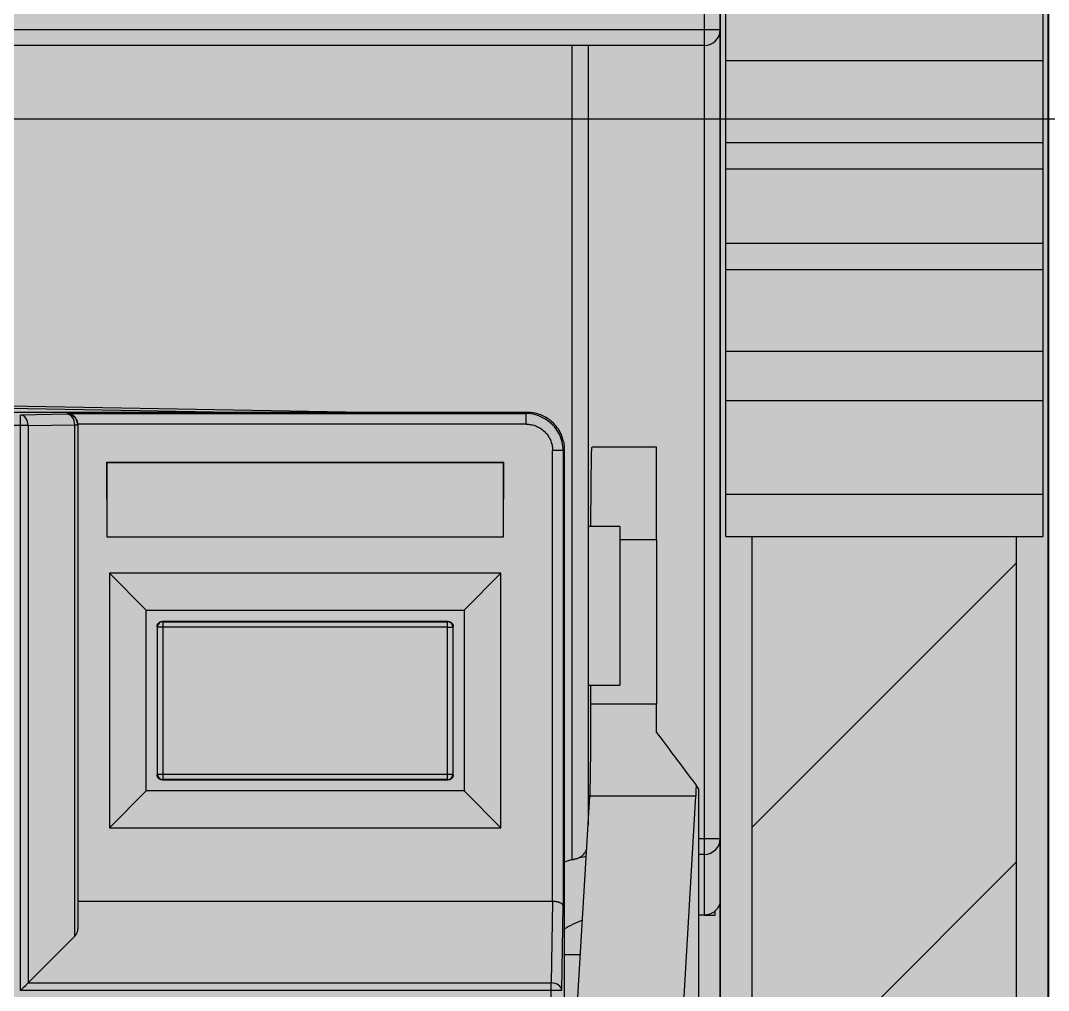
# Model space of a CAD drawing. Extents: x 20 to 1829, y -86 to 701.
# Drawn here: x 1365.32 to 1384.76, y 142.88 to 161.22 of the extents above; entities that cross this region are included whole.
import ezdxf

# ---------------------------------------------------------------- set-up
doc = ezdxf.new("R2010")
doc.units = 0
for name, color, linetype in [('Default', 7, 'Continuous'), ('DV1_Default', 7, 'Continuous'), ('DV1_DRAW', 7, 'Continuous'), ('MAIN-1', 7, 'Continuous'), ('SYMS', 7, 'Continuous')]:
    doc.layers.add(name, color=color, linetype=linetype)

# ---------------------------------------------------------------- blocks, each defined once
blk = doc.blocks.new('SE')
at = {"layer": 'DV1_Default', "linetype": 'Continuous'}
h = blk.add_hatch(dxfattribs=at)
h.set_pattern_fill('LINE', scale=1.25984, angle=45, style=0)
h.paths.add_polyline_path([(55.081, 163.679), (55.081, 138.587), (60.081, 138.587), (60.081, 163.679)])
at = {"layer": 'DV1_Default', "color": 7, "linetype": 'Continuous'}
for p, q in [((54.481, 172.337), (54.481, 174.337)), ((60.681, 172.337), (60.681, 174.337)), ((54.581, 172.679), (54.581, 173.608)), ((60.581, 172.679), (60.581, 173.608)), ((54.581, 172.678), (54.581, 172.679)), ((54.581, 172.679), (60.581, 172.679)), ((54.581, 171.128), (54.581, 172.678)), ((54.581, 172.678), (60.581, 172.678)), ((60.581, 172.678), (60.581, 172.679)), ((60.581, 171.128), (60.581, 172.678)), ((54.481, 167.839), (54.481, 172.337)), ((60.681, 167.839), (60.681, 172.337)), ((54.581, 170.628), (54.581, 171.128)), ((54.581, 171.128), (60.581, 171.128)), ((60.581, 170.628), (60.581, 171.128)), ((54.581, 170.628), (54.581, 170.628)), ((54.581, 169.228), (54.581, 170.628)), ((54.581, 170.628), (60.581, 170.628)), ((54.581, 170.628), (60.581, 170.628)), ((60.581, 170.628), (60.581, 170.628)), ((60.581, 169.228), (60.581, 170.628)), ((54.581, 168.728), (54.581, 169.228)), ((54.581, 169.228), (60.581, 169.228)), ((60.581, 168.728), (60.581, 169.228)), ((54.581, 168.728), (54.581, 168.728)), ((54.581, 167.179), (54.581, 168.728)), ((54.581, 168.728), (60.581, 168.728)), ((54.581, 168.728), (60.581, 168.728)), ((60.581, 168.728), (60.581, 168.728)), ((60.581, 167.179), (60.581, 168.728)), ((54.481, 165.337), (54.481, 167.839)), ((60.681, 165.337), (60.681, 167.839)), ((54.581, 166.251), (54.581, 167.179)), ((54.581, 167.179), (60.581, 167.179)), ((60.581, 166.251), (60.581, 167.179)), ((54.581, 164.479), (54.581, 166.251)), ((54.581, 166.251), (60.581, 166.251)), ((60.581, 164.479), (60.581, 166.251)), ((54.481, 139.787), (54.481, 165.337)), ((60.681, 139.787), (60.681, 165.337)), ((54.581, 164.179), (54.581, 164.479)), ((54.581, 164.479), (60.581, 164.479)), ((60.581, 164.179), (60.581, 164.479)), ((54.581, 163.679), (54.581, 164.179)), ((60.581, 163.679), (60.581, 164.179)), ((54.581, 163.679), (54.581, 163.679)), ((54.581, 163.679), (60.581, 163.679)), ((54.581, 163.679), (60.581, 163.679)), ((60.581, 163.679), (60.581, 163.679))]:
    blk.add_line(p, q, dxfattribs=at)
at = {"layer": 'DV1_DRAW', "color": 7, "linetype": 'Continuous'}
for p, q in [((55.081, 138.587), (55.081, 163.679)), ((60.081, 138.587), (60.081, 163.679))]:
    blk.add_line(p, q, dxfattribs=at)

msp = doc.modelspace()

# ---------------------------------------------------------------- hatches: boundary and pattern name
at = {"layer": 'SYMS', "true_color": 0x8fbdb9}
h = msp.add_hatch(color=253, dxfattribs=at)
h.dxf.hatch_style = 1
h.paths.add_polyline_path([(1384.759, 189.671), (1378.554, 189.671), (1378.554, 101.829), (1384.759, 101.829)])
h = msp.add_hatch(color=253, dxfattribs=at)
h.dxf.hatch_style = 1
h.paths.add_polyline_path([(1351.654, 103.152), (1378.554, 103.152), (1378.554, 182.152), (1351.654, 182.152)])

# ---------------------------------------------------------------- linework, layer by layer
at = {"layer": 'MAIN-1'}
for p, q in [((1378.254, 161.052), (1378.254, 170.652)), ((1378.554, 170.652), (1378.554, 161.052)), ((1384.759, 146.325), (1384.759, 161.625)), ((1351.954, 161.052), (1378.254, 161.052)), ((1378.254, 160.752), (1378.254, 161.052)), ((1378.254, 161.052), (1378.554, 161.052)), ((1378.554, 161.052), (1378.554, 145.752)), ((1378.254, 160.752), (1351.954, 160.752)), ((1375.754, 145.35), (1375.754, 160.752)), ((1376.054, 160.752), (1376.054, 146.019)), ((1378.254, 145.752), (1378.254, 160.752)), ((1365.104, 153.934), (1372.18, 153.81)), ((1369.332, 153.81), (1365.104, 153.884)), ((1374.904, 153.81), (1365.104, 153.809)), ((1366.204, 153.777), (1365.321, 153.761)), ((1365.321, 153.561), (1365.321, 153.761)), ((1366.204, 153.777), (1366.204, 153.789)), ((1366.204, 153.789), (1374.883, 153.789)), ((1366.217, 153.789), (1366.204, 153.789)), ((1366.23, 153.787), (1366.217, 153.789)), ((1366.242, 153.785), (1366.23, 153.787)), ((1366.254, 153.782), (1366.242, 153.785)), ((1366.266, 153.778), (1366.254, 153.782)), ((1366.277, 153.774), (1366.266, 153.778)), ((1366.289, 153.769), (1366.277, 153.774)), ((1366.299, 153.764), (1366.289, 153.769)), ((1366.31, 153.758), (1366.299, 153.764)), ((1366.319, 153.751), (1366.31, 153.758)), ((1372.059, 153.812), (1374.579, 153.812)), ((1374.904, 153.81), (1374.883, 153.789)), ((1374.883, 153.589), (1374.883, 153.789)), ((1374.925, 153.788), (1374.883, 153.789)), ((1374.934, 153.81), (1374.904, 153.81)), ((1374.967, 153.784), (1374.925, 153.788)), ((1374.964, 153.808), (1374.934, 153.81)), ((1374.994, 153.805), (1374.964, 153.808)), ((1375.008, 153.778), (1374.967, 153.784)), ((1375.023, 153.801), (1374.994, 153.805)), ((1375.048, 153.769), (1375.008, 153.778)), ((1375.051, 153.796), (1375.023, 153.801)), ((1375.087, 153.758), (1375.048, 153.769)), ((1375.079, 153.79), (1375.051, 153.796)), ((1375.106, 153.783), (1375.079, 153.79)), ((1375.125, 153.745), (1375.087, 153.758)), ((1375.133, 153.774), (1375.106, 153.783)), ((1375.16, 153.764), (1375.133, 153.774)), ((1375.186, 153.754), (1375.16, 153.764)), ((1365.321, 153.561), (1355.353, 153.561)), ((1365.321, 142.878), (1365.321, 153.561)), ((1365.463, 153.561), (1365.321, 153.561)), ((1365.463, 153.561), (1366.346, 153.577)), ((1365.463, 153.561), (1365.463, 143.019)), ((1366.329, 153.744), (1366.319, 153.751)), ((1366.338, 153.736), (1366.329, 153.744)), ((1366.346, 153.727), (1366.338, 153.736)), ((1366.354, 153.719), (1366.346, 153.727)), ((1366.346, 153.577), (1366.404, 153.577)), ((1366.346, 143.902), (1366.346, 153.577)), ((1366.362, 153.709), (1366.354, 153.719)), ((1366.369, 153.7), (1366.362, 153.709)), ((1366.375, 153.69), (1366.369, 153.7)), ((1366.381, 153.679), (1366.375, 153.69)), ((1366.386, 153.669), (1366.381, 153.679)), ((1366.391, 153.657), (1366.386, 153.669)), ((1366.395, 153.646), (1366.391, 153.657)), ((1366.398, 153.634), (1366.395, 153.646)), ((1366.401, 153.623), (1366.398, 153.634)), ((1366.403, 153.611), (1366.401, 153.623)), ((1366.404, 153.599), (1366.403, 153.611)), ((1366.404, 153.588), (1366.404, 153.599)), ((1374.883, 153.589), (1366.404, 153.588)), ((1366.404, 153.577), (1366.404, 153.588)), ((1366.404, 153.577), (1366.404, 144.043)), ((1374.883, 153.589), (1374.904, 153.589)), ((1374.904, 153.589), (1374.924, 153.588)), ((1374.924, 153.588), (1374.945, 153.586)), ((1374.945, 153.586), (1374.965, 153.583)), ((1374.965, 153.583), (1374.985, 153.579)), ((1374.985, 153.579), (1375.005, 153.574)), ((1375.005, 153.574), (1375.025, 153.569)), ((1375.025, 153.569), (1375.045, 153.562)), ((1375.045, 153.562), (1375.065, 153.555)), ((1375.163, 153.73), (1375.125, 153.745)), ((1375.199, 153.712), (1375.163, 153.73)), ((1375.211, 153.742), (1375.186, 153.754)), ((1375.234, 153.693), (1375.199, 153.712)), ((1375.237, 153.729), (1375.211, 153.742)), ((1375.268, 153.671), (1375.234, 153.693)), ((1375.261, 153.714), (1375.237, 153.729)), ((1375.285, 153.699), (1375.261, 153.714)), ((1375.301, 153.648), (1375.268, 153.671)), ((1375.309, 153.683), (1375.285, 153.699)), ((1375.332, 153.623), (1375.301, 153.648)), ((1375.332, 153.665), (1375.309, 153.683)), ((1375.355, 153.646), (1375.332, 153.665)), ((1375.362, 153.596), (1375.332, 153.623)), ((1375.377, 153.626), (1375.355, 153.646)), ((1375.39, 153.568), (1375.362, 153.596)), ((1375.399, 153.605), (1375.377, 153.626)), ((1375.417, 153.538), (1375.39, 153.568)), ((1375.425, 153.579), (1375.399, 153.605)), ((1375.449, 153.551), (1375.425, 153.579)), ((1375.065, 153.555), (1375.084, 153.547)), ((1375.084, 153.547), (1375.103, 153.538)), ((1375.103, 153.538), (1375.122, 153.529)), ((1375.122, 153.529), (1375.14, 153.518)), ((1375.14, 153.518), (1375.157, 153.508)), ((1375.157, 153.508), (1375.174, 153.496)), ((1375.174, 153.496), (1375.191, 153.484)), ((1375.191, 153.484), (1375.206, 153.471)), ((1375.206, 153.471), (1375.222, 153.457)), ((1375.222, 153.457), (1375.237, 153.443)), ((1375.237, 153.443), (1375.251, 153.428)), ((1375.251, 153.428), (1375.265, 153.413)), ((1375.265, 153.413), (1375.278, 153.397)), ((1375.278, 153.397), (1375.29, 153.38)), ((1375.29, 153.38), (1375.301, 153.363)), ((1375.442, 153.507), (1375.417, 153.538)), ((1375.465, 153.474), (1375.442, 153.507)), ((1375.471, 153.522), (1375.449, 153.551)), ((1375.486, 153.44), (1375.465, 153.474)), ((1375.491, 153.493), (1375.471, 153.522)), ((1375.506, 153.405), (1375.486, 153.44)), ((1375.51, 153.462), (1375.491, 153.493)), ((1375.523, 153.369), (1375.506, 153.405)), ((1375.527, 153.431), (1375.51, 153.462)), ((1375.539, 153.332), (1375.523, 153.369)), ((1375.543, 153.398), (1375.527, 153.431)), ((1375.557, 153.365), (1375.543, 153.398)), ((1375.569, 153.331), (1375.557, 153.365)), ((1375.301, 153.363), (1375.312, 153.346)), ((1375.312, 153.346), (1375.323, 153.328)), ((1375.323, 153.328), (1375.332, 153.309)), ((1375.332, 153.309), (1375.341, 153.29)), ((1375.341, 153.29), (1375.349, 153.271)), ((1375.349, 153.271), (1375.356, 153.251)), ((1375.356, 153.251), (1375.362, 153.232)), ((1375.362, 153.232), (1375.368, 153.212)), ((1375.368, 153.212), (1375.373, 153.191)), ((1375.373, 153.191), (1375.376, 153.171)), ((1375.376, 153.171), (1375.379, 153.151)), ((1375.552, 153.293), (1375.539, 153.332)), ((1375.563, 153.254), (1375.552, 153.293)), ((1375.572, 153.214), (1375.563, 153.254)), ((1375.579, 153.296), (1375.569, 153.331)), ((1375.578, 153.173), (1375.572, 153.214)), ((1375.582, 153.132), (1375.578, 153.173)), ((1375.588, 153.26), (1375.579, 153.296)), ((1375.588, 153.26), (1375.592, 153.243)), ((1375.592, 153.243), (1375.595, 153.225)), ((1375.595, 153.225), (1375.597, 153.207)), ((1375.597, 153.207), (1375.6, 153.189)), ((1375.6, 153.189), (1375.602, 153.171)), ((1375.602, 153.171), (1375.603, 153.152)), ((1375.379, 153.151), (1375.381, 153.131)), ((1375.381, 153.131), (1375.383, 153.11)), ((1375.383, 153.11), (1375.383, 153.09)), ((1375.393, 153.09), (1375.383, 153.09)), ((1375.383, 144.56), (1375.383, 153.09)), ((1375.404, 153.09), (1375.393, 153.09)), ((1375.415, 153.09), (1375.404, 153.09)), ((1375.426, 153.09), (1375.415, 153.09)), ((1375.437, 153.09), (1375.426, 153.09)), ((1375.448, 153.09), (1375.437, 153.09)), ((1375.459, 153.089), (1375.448, 153.09)), ((1375.469, 153.089), (1375.459, 153.089)), ((1375.48, 153.089), (1375.469, 153.089)), ((1375.49, 153.089), (1375.48, 153.089)), ((1375.5, 153.089), (1375.49, 153.089)), ((1375.51, 153.089), (1375.5, 153.089)), ((1375.519, 153.089), (1375.51, 153.089)), ((1375.527, 153.089), (1375.519, 153.089)), ((1375.536, 153.089), (1375.527, 153.089)), ((1375.543, 153.089), (1375.536, 153.089)), ((1375.55, 153.089), (1375.543, 153.089)), ((1375.556, 153.089), (1375.55, 153.089)), ((1375.562, 153.089), (1375.556, 153.089)), ((1375.567, 153.089), (1375.562, 153.089)), ((1375.571, 153.089), (1375.567, 153.089)), ((1375.575, 153.089), (1375.571, 153.089)), ((1375.578, 153.089), (1375.575, 153.089)), ((1375.58, 153.089), (1375.578, 153.089)), ((1375.582, 153.089), (1375.58, 153.089)), ((1375.583, 153.089), (1375.582, 153.132)), ((1375.583, 153.089), (1375.582, 153.089)), ((1375.583, 153.089), (1375.604, 153.11)), ((1375.583, 153.089), (1375.583, 144.478)), ((1375.583, 153.089), (1375.583, 153.089)), ((1375.603, 153.152), (1375.604, 153.134)), ((1375.604, 153.132), (1375.604, 153.134)), ((1375.604, 153.13), (1375.604, 153.132)), ((1375.604, 153.128), (1375.604, 153.13)), ((1375.604, 153.127), (1375.604, 153.128)), ((1375.604, 153.125), (1375.604, 153.127)), ((1375.604, 153.123), (1375.604, 153.125)), ((1375.604, 153.122), (1375.604, 153.123)), ((1375.604, 153.121), (1375.604, 153.122)), ((1375.604, 153.12), (1375.604, 153.121)), ((1375.604, 153.119), (1375.604, 153.12)), ((1375.604, 153.118), (1375.604, 153.119)), ((1375.604, 153.117), (1375.604, 153.118)), ((1375.604, 153.116), (1375.604, 153.117)), ((1375.604, 153.115), (1375.604, 153.116)), ((1375.604, 153.114), (1375.604, 153.115)), ((1375.604, 153.113), (1375.604, 153.114)), ((1375.604, 153.112), (1375.604, 153.113)), ((1375.604, 153.11), (1375.604, 153.112)), ((1375.604, 153.11), (1375.604, 138.418)), ((1376.119, 152.976), (1376.12, 153.019)), ((1376.12, 153.019), (1376.121, 153.057)), ((1376.121, 153.057), (1376.123, 153.09)), ((1376.123, 153.09), (1376.124, 153.117)), ((1376.124, 153.117), (1376.125, 153.137)), ((1376.125, 153.137), (1376.127, 153.15)), ((1376.127, 153.15), (1376.128, 153.154)), ((1377.35, 153.154), (1376.128, 153.154)), ((1377.35, 151.404), (1377.35, 153.154)), ((1366.945, 152.869), (1366.954, 151.46)), ((1366.945, 152.869), (1374.463, 152.869)), ((1366.954, 152.86), (1366.945, 152.869)), ((1374.454, 152.86), (1366.954, 152.86)), ((1366.954, 152.86), (1366.954, 151.46)), ((1374.454, 151.46), (1374.463, 152.869)), ((1374.454, 152.86), (1374.463, 152.869)), ((1374.454, 151.46), (1374.454, 152.86)), ((1376.115, 152.758), (1376.116, 152.82)), ((1376.116, 152.82), (1376.117, 152.876)), ((1376.117, 152.876), (1376.118, 152.928)), ((1376.118, 152.928), (1376.119, 152.976)), ((1376.112, 152.55), (1376.113, 152.624)), ((1376.113, 152.624), (1376.114, 152.693)), ((1376.114, 152.693), (1376.115, 152.758)), ((1376.111, 152.388), (1376.112, 152.471)), ((1376.112, 152.471), (1376.112, 152.55)), ((1376.109, 152.208), (1376.11, 152.301)), ((1376.109, 152.111), (1376.109, 152.208)), ((1376.11, 152.301), (1376.111, 152.388)), ((1376.108, 152.007), (1376.109, 152.111)), ((1376.108, 151.896), (1376.108, 152.007)), ((1376.108, 151.778), (1376.108, 151.896)), ((1376.654, 151.652), (1376.054, 151.652)), ((1376.107, 151.652), (1376.108, 151.778)), ((1376.654, 151.652), (1376.654, 148.652)), ((1366.954, 151.46), (1374.454, 151.46)), ((1377.35, 151.404), (1376.654, 151.404)), ((1377.35, 151.404), (1377.35, 148.302)), ((1374.404, 150.769), (1367.004, 150.769)), ((1367.004, 150.769), (1367.004, 145.956)), ((1367.698, 150.069), (1367.004, 150.769)), ((1374.404, 150.769), (1373.71, 150.069)), ((1374.404, 145.956), (1374.404, 150.769)), ((1367.698, 150.069), (1373.71, 150.069)), ((1367.698, 146.656), (1367.698, 150.069)), ((1373.71, 150.069), (1373.71, 146.656)), ((1367.904, 149.764), (1367.905, 149.769)), ((1367.904, 149.759), (1367.904, 149.764)), ((1367.904, 149.759), (1367.904, 146.959)), ((1367.911, 149.752), (1367.904, 149.759)), ((1367.905, 149.774), (1367.906, 149.779)), ((1367.905, 149.769), (1367.905, 149.774)), ((1367.906, 149.779), (1367.907, 149.784)), ((1367.907, 149.784), (1367.909, 149.789)), ((1367.909, 149.789), (1367.91, 149.794)), ((1367.91, 149.794), (1367.912, 149.798)), ((1367.911, 149.752), (1367.911, 149.752)), ((1367.911, 146.966), (1367.911, 149.752)), ((1368.011, 149.752), (1367.911, 149.752)), ((1367.912, 149.798), (1367.914, 149.803)), ((1367.914, 149.803), (1367.917, 149.807)), ((1367.917, 149.807), (1367.919, 149.811)), ((1367.919, 149.811), (1367.922, 149.816)), ((1367.922, 149.816), (1367.925, 149.82)), ((1367.925, 149.82), (1367.928, 149.824)), ((1367.928, 149.824), (1367.932, 149.827)), ((1367.932, 149.827), (1367.935, 149.831)), ((1367.935, 149.831), (1367.939, 149.834)), ((1367.939, 149.834), (1367.943, 149.838)), ((1367.943, 149.838), (1367.947, 149.841)), ((1367.947, 149.841), (1367.951, 149.843)), ((1367.951, 149.843), (1367.956, 149.846)), ((1367.956, 149.846), (1367.96, 149.848)), ((1367.96, 149.848), (1367.964, 149.851)), ((1367.964, 149.851), (1367.969, 149.852)), ((1367.969, 149.852), (1367.974, 149.854)), ((1367.974, 149.854), (1367.978, 149.855)), ((1367.978, 149.855), (1367.983, 149.857)), ((1367.983, 149.857), (1367.988, 149.857)), ((1367.988, 149.857), (1367.993, 149.858)), ((1367.993, 149.858), (1367.999, 149.858)), ((1367.999, 149.858), (1368.004, 149.859)), ((1373.404, 149.859), (1368.004, 149.859)), ((1368.011, 149.852), (1368.004, 149.859)), ((1368.011, 149.852), (1373.397, 149.852)), ((1368.011, 149.852), (1368.011, 149.752)), ((1373.397, 149.752), (1368.011, 149.752)), ((1368.011, 149.752), (1368.011, 146.966)), ((1373.397, 149.852), (1373.404, 149.859)), ((1373.397, 149.752), (1373.397, 149.852)), ((1373.397, 149.752), (1373.497, 149.752)), ((1373.397, 146.966), (1373.397, 149.752)), ((1373.404, 149.859), (1373.41, 149.858)), ((1373.41, 149.858), (1373.415, 149.858)), ((1373.415, 149.858), (1373.42, 149.857)), ((1373.42, 149.857), (1373.425, 149.857)), ((1373.425, 149.857), (1373.43, 149.855)), ((1373.43, 149.855), (1373.435, 149.854)), ((1373.435, 149.854), (1373.439, 149.852)), ((1373.439, 149.852), (1373.444, 149.851)), ((1373.444, 149.851), (1373.448, 149.848)), ((1373.448, 149.848), (1373.453, 149.846)), ((1373.453, 149.846), (1373.457, 149.843)), ((1373.457, 149.843), (1373.461, 149.841)), ((1373.461, 149.841), (1373.465, 149.838)), ((1373.465, 149.838), (1373.469, 149.834)), ((1373.469, 149.834), (1373.473, 149.831)), ((1373.473, 149.831), (1373.476, 149.827)), ((1373.476, 149.827), (1373.48, 149.824)), ((1373.48, 149.824), (1373.483, 149.82)), ((1373.483, 149.82), (1373.486, 149.816)), ((1373.486, 149.816), (1373.489, 149.811)), ((1373.489, 149.811), (1373.492, 149.807)), ((1373.492, 149.807), (1373.494, 149.803)), ((1373.494, 149.803), (1373.496, 149.798)), ((1373.496, 149.798), (1373.498, 149.794)), ((1373.497, 149.752), (1373.504, 149.759)), ((1373.497, 149.752), (1373.497, 146.966)), ((1373.498, 149.794), (1373.5, 149.789)), ((1373.5, 149.789), (1373.501, 149.784)), ((1373.501, 149.784), (1373.502, 149.779)), ((1373.502, 149.779), (1373.503, 149.774)), ((1373.503, 149.774), (1373.504, 149.769)), ((1373.504, 149.769), (1373.504, 149.764)), ((1373.504, 149.764), (1373.504, 149.759)), ((1373.504, 146.959), (1373.504, 149.759)), ((1376.054, 148.652), (1376.654, 148.652)), ((1376.107, 148.302), (1376.107, 148.652)), ((1376.107, 148.177), (1376.107, 148.302)), ((1376.107, 148.302), (1377.35, 148.302)), ((1376.107, 148.059), (1376.107, 148.177)), ((1377.35, 147.754), (1377.35, 148.302)), ((1376.106, 147.843), (1376.107, 147.948)), ((1376.107, 147.948), (1376.107, 148.059)), ((1376.106, 147.744), (1376.106, 147.843)), ((1376.106, 147.65), (1376.106, 147.744)), ((1377.35, 147.754), (1377.411, 147.673)), ((1376.105, 147.56), (1376.106, 147.65)), ((1376.105, 147.474), (1376.105, 147.56)), ((1377.411, 147.673), (1377.471, 147.593)), ((1377.471, 147.593), (1377.529, 147.516)), ((1376.103, 147.313), (1376.104, 147.392)), ((1376.104, 147.392), (1376.105, 147.474)), ((1377.529, 147.516), (1377.585, 147.441)), ((1377.585, 147.441), (1377.64, 147.368)), ((1377.64, 147.368), (1377.693, 147.297)), ((1376.101, 147.098), (1376.102, 147.166)), ((1376.102, 147.166), (1376.103, 147.238)), ((1376.103, 147.238), (1376.103, 147.313)), ((1377.693, 147.297), (1377.745, 147.228)), ((1377.745, 147.228), (1377.795, 147.161)), ((1377.795, 147.161), (1377.844, 147.096)), ((1367.911, 146.966), (1367.904, 146.959)), ((1367.904, 146.951), (1367.904, 146.959)), ((1367.905, 146.945), (1367.904, 146.951)), ((1367.911, 146.966), (1368.011, 146.966)), ((1368.011, 146.966), (1373.397, 146.966)), ((1368.011, 146.966), (1368.011, 146.866)), ((1373.397, 146.966), (1373.497, 146.966)), ((1373.397, 146.866), (1373.397, 146.966)), ((1373.497, 146.966), (1373.504, 146.959)), ((1373.504, 146.959), (1373.504, 146.953)), ((1373.504, 146.953), (1373.504, 146.948)), ((1376.099, 146.913), (1376.1, 146.971)), ((1376.1, 147.033), (1376.101, 147.098)), ((1376.1, 146.971), (1376.1, 147.033)), ((1377.844, 147.096), (1377.891, 147.033)), ((1377.891, 147.033), (1377.936, 146.973)), ((1377.936, 146.973), (1377.979, 146.915)), ((1367.906, 146.938), (1367.905, 146.945)), ((1367.907, 146.932), (1367.906, 146.938)), ((1367.909, 146.926), (1367.907, 146.932)), ((1367.911, 146.921), (1367.909, 146.926)), ((1367.913, 146.916), (1367.911, 146.921)), ((1367.916, 146.911), (1367.913, 146.916)), ((1367.918, 146.906), (1367.916, 146.911)), ((1367.921, 146.902), (1367.918, 146.906)), ((1367.925, 146.898), (1367.921, 146.902)), ((1367.928, 146.894), (1367.925, 146.898)), ((1367.932, 146.89), (1367.928, 146.894)), ((1367.935, 146.886), (1367.932, 146.89)), ((1367.939, 146.882), (1367.935, 146.886)), ((1367.943, 146.879), (1367.939, 146.882)), ((1367.947, 146.876), (1367.943, 146.879)), ((1367.952, 146.873), (1367.947, 146.876)), ((1367.956, 146.87), (1367.952, 146.873)), ((1367.961, 146.868), (1367.956, 146.87)), ((1367.966, 146.865), (1367.961, 146.868)), ((1367.972, 146.863), (1367.966, 146.865)), ((1367.978, 146.862), (1367.972, 146.863)), ((1367.984, 146.86), (1367.978, 146.862)), ((1367.99, 146.859), (1367.984, 146.86)), ((1367.997, 146.859), (1367.99, 146.859)), ((1368.004, 146.859), (1367.997, 146.859)), ((1368.011, 146.866), (1368.004, 146.859)), ((1368.004, 146.859), (1373.404, 146.859)), ((1373.397, 146.866), (1368.011, 146.866)), ((1373.397, 146.866), (1373.404, 146.859)), ((1373.41, 146.859), (1373.404, 146.859)), ((1373.415, 146.859), (1373.41, 146.859)), ((1373.42, 146.86), (1373.415, 146.859)), ((1373.425, 146.861), (1373.42, 146.86)), ((1373.43, 146.862), (1373.425, 146.861)), ((1373.435, 146.863), (1373.43, 146.862)), ((1373.439, 146.865), (1373.435, 146.863)), ((1373.444, 146.867), (1373.439, 146.865)), ((1373.448, 146.869), (1373.444, 146.867)), ((1373.453, 146.871), (1373.448, 146.869)), ((1373.457, 146.874), (1373.453, 146.871)), ((1373.461, 146.877), (1373.457, 146.874)), ((1373.465, 146.88), (1373.461, 146.877)), ((1373.469, 146.883), (1373.465, 146.88)), ((1373.473, 146.886), (1373.469, 146.883)), ((1373.476, 146.89), (1373.473, 146.886)), ((1373.48, 146.894), (1373.476, 146.89)), ((1373.483, 146.898), (1373.48, 146.894)), ((1373.486, 146.902), (1373.483, 146.898)), ((1373.489, 146.906), (1373.486, 146.902)), ((1373.492, 146.91), (1373.489, 146.906)), ((1373.494, 146.914), (1373.492, 146.91)), ((1373.496, 146.919), (1373.494, 146.914)), ((1373.498, 146.923), (1373.496, 146.919)), ((1373.5, 146.928), (1373.498, 146.923)), ((1373.501, 146.933), (1373.5, 146.928)), ((1373.502, 146.938), (1373.501, 146.933)), ((1373.503, 146.943), (1373.502, 146.938)), ((1373.504, 146.948), (1373.503, 146.943)), ((1376.095, 146.717), (1376.096, 146.761)), ((1376.096, 146.761), (1376.097, 146.808)), ((1376.097, 146.808), (1376.098, 146.859)), ((1376.098, 146.859), (1376.099, 146.913)), ((1377.979, 146.915), (1378.02, 146.86)), ((1378.02, 146.86), (1378.059, 146.808)), ((1378.059, 146.808), (1378.096, 146.759)), ((1378.096, 146.759), (1378.095, 146.723)), ((1378.15, 146.687), (1378.096, 146.759)), ((1367.698, 146.656), (1367.004, 145.956)), ((1373.71, 146.656), (1367.698, 146.656)), ((1373.71, 146.656), (1374.404, 145.956)), ((1376.087, 146.556), (1376.089, 146.568)), ((1376.089, 146.568), (1376.09, 146.587)), ((1376.09, 146.587), (1376.091, 146.612)), ((1376.091, 146.612), (1376.093, 146.642)), ((1376.093, 146.642), (1376.094, 146.678)), ((1376.094, 146.678), (1376.095, 146.717)), ((1378.089, 146.568), (1378.088, 146.559)), ((1378.09, 146.58), (1378.089, 146.568)), ((1378.091, 146.595), (1378.09, 146.58)), ((1378.092, 146.614), (1378.091, 146.595)), ((1378.093, 146.662), (1378.092, 146.636)), ((1378.092, 146.636), (1378.092, 146.614)), ((1378.094, 146.691), (1378.093, 146.662)), ((1378.095, 146.723), (1378.094, 146.691)), ((1378.15, 136.156), (1378.15, 146.687)), ((1375.505, 136.74), (1376.086, 146.552)), ((1376.086, 146.552), (1376.087, 146.556)), ((1378.086, 146.552), (1376.086, 146.552)), ((1378.086, 146.552), (1377.505, 136.734)), ((1378.087, 146.554), (1378.086, 146.552)), ((1378.088, 146.559), (1378.087, 146.554)), ((1384.759, 145.175), (1384.759, 146.325)), ((1367.004, 145.956), (1374.404, 145.956)), ((1378.15, 145.752), (1378.254, 145.752)), ((1378.254, 145.752), (1378.554, 145.752)), ((1378.254, 145.452), (1378.254, 145.752)), ((1378.554, 145.752), (1378.554, 144.602)), ((1375.894, 145.395), (1375.911, 145.404)), ((1375.911, 145.404), (1375.927, 145.415)), ((1375.927, 145.415), (1375.943, 145.427)), ((1375.943, 145.427), (1375.959, 145.441)), ((1375.959, 145.441), (1375.974, 145.456)), ((1375.974, 145.456), (1375.988, 145.473)), ((1375.988, 145.473), (1376.002, 145.491)), ((1376.002, 145.491), (1376.014, 145.511)), ((1376.014, 145.511), (1376.025, 145.532)), ((1378.254, 145.452), (1378.15, 145.452)), ((1378.254, 144.302), (1378.254, 145.452)), ((1375.754, 145.35), (1375.765, 145.353)), ((1375.765, 145.353), (1375.775, 145.356)), ((1375.775, 145.356), (1375.786, 145.358)), ((1375.786, 145.358), (1375.796, 145.361)), ((1375.796, 145.361), (1375.806, 145.364)), ((1375.806, 145.364), (1375.817, 145.366)), ((1375.817, 145.366), (1375.827, 145.369)), ((1375.827, 145.369), (1375.844, 145.374)), ((1375.844, 145.374), (1375.861, 145.38)), ((1375.861, 145.38), (1375.878, 145.387)), ((1375.878, 145.387), (1375.894, 145.395)), ((1375.383, 144.56), (1366.404, 144.56)), ((1375.383, 144.56), (1375.355, 143.019)), ((1375.394, 144.56), (1375.383, 144.56)), ((1375.406, 144.56), (1375.394, 144.56)), ((1375.417, 144.559), (1375.406, 144.56)), ((1375.428, 144.558), (1375.417, 144.559)), ((1375.439, 144.557), (1375.428, 144.558)), ((1375.45, 144.555), (1375.439, 144.557)), ((1375.461, 144.553), (1375.45, 144.555)), ((1375.472, 144.551), (1375.461, 144.553)), ((1375.482, 144.549), (1375.472, 144.551)), ((1375.492, 144.546), (1375.482, 144.549)), ((1375.502, 144.543), (1375.492, 144.546)), ((1375.511, 144.54), (1375.502, 144.543)), ((1375.52, 144.537), (1375.511, 144.54)), ((1375.528, 144.533), (1375.52, 144.537)), ((1375.536, 144.53), (1375.528, 144.533)), ((1375.544, 144.526), (1375.536, 144.53)), ((1375.551, 144.521), (1375.544, 144.526)), ((1375.557, 144.517), (1375.551, 144.521)), ((1375.555, 142.878), (1375.583, 144.478)), ((1375.563, 144.512), (1375.557, 144.517)), ((1375.568, 144.508), (1375.563, 144.512)), ((1375.572, 144.503), (1375.568, 144.508)), ((1375.576, 144.498), (1375.572, 144.503)), ((1375.579, 144.493), (1375.576, 144.498)), ((1375.581, 144.488), (1375.579, 144.493)), ((1375.582, 144.483), (1375.581, 144.488)), ((1375.583, 144.478), (1375.582, 144.483)), ((1378.5, 144.43), (1378.488, 144.415)), ((1378.51, 144.446), (1378.5, 144.43)), ((1378.52, 144.463), (1378.51, 144.446)), ((1378.529, 144.481), (1378.52, 144.463)), ((1378.536, 144.5), (1378.529, 144.481)), ((1378.542, 144.519), (1378.536, 144.5)), ((1378.547, 144.54), (1378.542, 144.519)), ((1378.551, 144.56), (1378.547, 144.54)), ((1378.553, 144.581), (1378.551, 144.56)), ((1378.554, 144.602), (1378.553, 144.581)), ((1378.254, 144.302), (1378.15, 144.302)), ((1378.268, 144.303), (1378.254, 144.302)), ((1378.254, 144.302), (1378.454, 144.302)), ((1378.283, 144.304), (1378.268, 144.303)), ((1378.297, 144.305), (1378.283, 144.304)), ((1378.311, 144.308), (1378.297, 144.305)), ((1378.326, 144.311), (1378.311, 144.308)), ((1378.34, 144.315), (1378.326, 144.311)), ((1378.354, 144.319), (1378.34, 144.315)), ((1378.368, 144.325), (1378.354, 144.319)), ((1378.382, 144.331), (1378.368, 144.325)), ((1378.396, 144.338), (1378.382, 144.331)), ((1378.41, 144.346), (1378.396, 144.338)), ((1378.424, 144.355), (1378.41, 144.346)), ((1378.438, 144.365), (1378.424, 144.355)), ((1378.451, 144.376), (1378.438, 144.365)), ((1378.464, 144.388), (1378.451, 144.376)), ((1378.454, 144.302), (1378.454, 144.379)), ((1378.476, 144.401), (1378.464, 144.388)), ((1378.488, 144.415), (1378.476, 144.401)), ((1366.404, 144.029), (1366.404, 144.043)), ((1365.463, 143.019), (1366.346, 143.902)), ((1366.346, 143.902), (1366.356, 143.913)), ((1366.356, 143.913), (1366.366, 143.925)), ((1366.366, 143.925), (1366.374, 143.937)), ((1366.374, 143.937), (1366.382, 143.95)), ((1366.382, 143.95), (1366.388, 143.963)), ((1366.388, 143.963), (1366.393, 143.975)), ((1366.393, 143.975), (1366.397, 143.989)), ((1366.397, 143.989), (1366.4, 144.002)), ((1366.4, 144.002), (1366.402, 144.016)), ((1366.402, 144.016), (1366.404, 144.029)), ((1375.908, 143.552), (1375.604, 143.552)), ((1365.336, 142.893), (1365.321, 142.878)), ((1375.355, 142.878), (1365.321, 142.878)), ((1365.351, 142.907), (1365.336, 142.893)), ((1365.365, 142.922), (1365.351, 142.907)), ((1365.379, 142.935), (1365.365, 142.922)), ((1365.393, 142.949), (1365.379, 142.935)), ((1365.406, 142.962), (1365.393, 142.949)), ((1365.418, 142.974), (1365.406, 142.962)), ((1365.43, 142.986), (1365.418, 142.974)), ((1365.442, 142.998), (1365.43, 142.986)), ((1365.452, 143.009), (1365.442, 142.998)), ((1365.463, 143.019), (1365.452, 143.009)), ((1365.463, 143.019), (1375.355, 143.019)), ((1375.355, 142.878), (1375.355, 143.019)), ((1375.355, 136.74), (1375.355, 142.878)), ((1375.555, 142.878), (1375.355, 142.878))]:
    msp.add_line(p, q, dxfattribs=at)
for centre, radius, start, end in [((1378.254, 161.052), 0.3, 270, 0), ((1374.579, 152.812), 1, 86.5214, 90), ((1378.254, 145.752), 0.3, 270, 0), ((1376.504, 142.652), 2.8, 99.9967, 104.0008), ((1376.504, 142.652), 2.8, 105.537, 108.7494), ((1376.504, 142.652), 1.65, 109.7428, 123.0557)]:
    msp.add_arc(centre, radius, start, end, dxfattribs=at)
for centre, major_axis, ratio, start_param, end_param in [((1365.321, 153.561), (0.003, -0.2), 0.707053, 1.558455, 3.116911), ((1366.204, 153.577), (0.2, 0), 0.999848, 0, 1.570796), ((1366.204, 153.577), (-0.003, 0.2), 0.707053, -1.583137, -0.024682), ((1368.011, 149.752), (0.0707, 0.0707), 0.999695, 1.570796, 2.355281), ((1368.011, 149.752), (0.0707, 0.0707), 0.999695, 0.785538, 1.570796), ((1373.397, 149.752), (0.0707, -0.0707), 0.999695, 0.785549, 2.356137), ((1368.011, 146.966), (-0.0707, 0.0707), 0.999695, 0.78555, 2.356137), ((1373.397, 146.966), (-0.0707, -0.0707), 0.999695, 0.785433, 2.356042), ((1375.355, 142.878), (0.2, -0.003), 0.707053, 0.024682, 1.583137)]:
    msp.add_ellipse(centre, major_axis=major_axis, ratio=ratio, start_param=start_param, end_param=end_param, dxfattribs=at)
at = {"layer": 'SYMS'}
for points in [[(1378.554, 189.671), (1384.759, 189.671), (1384.759, 101.829), (1378.554, 101.829)], [(1378.554, 189.671), (1384.759, 189.671), (1384.759, 101.829), (1378.554, 101.829)], [(1351.654, 182.152), (1378.554, 182.152), (1378.554, 103.152), (1351.654, 103.152)], [(1206.388, 159.362), (1451.271, 159.362), (1451.271, 133.59), (1206.388, 133.59)]]:
    msp.add_lwpolyline(points, close=True, dxfattribs=at)

# ---------------------------------------------------------------- block references
at = {"layer": 'Default'}
msp.add_blockref('SE', (1324.076, -12.212), dxfattribs=at)

doc.saveas('drawing.dxf')
